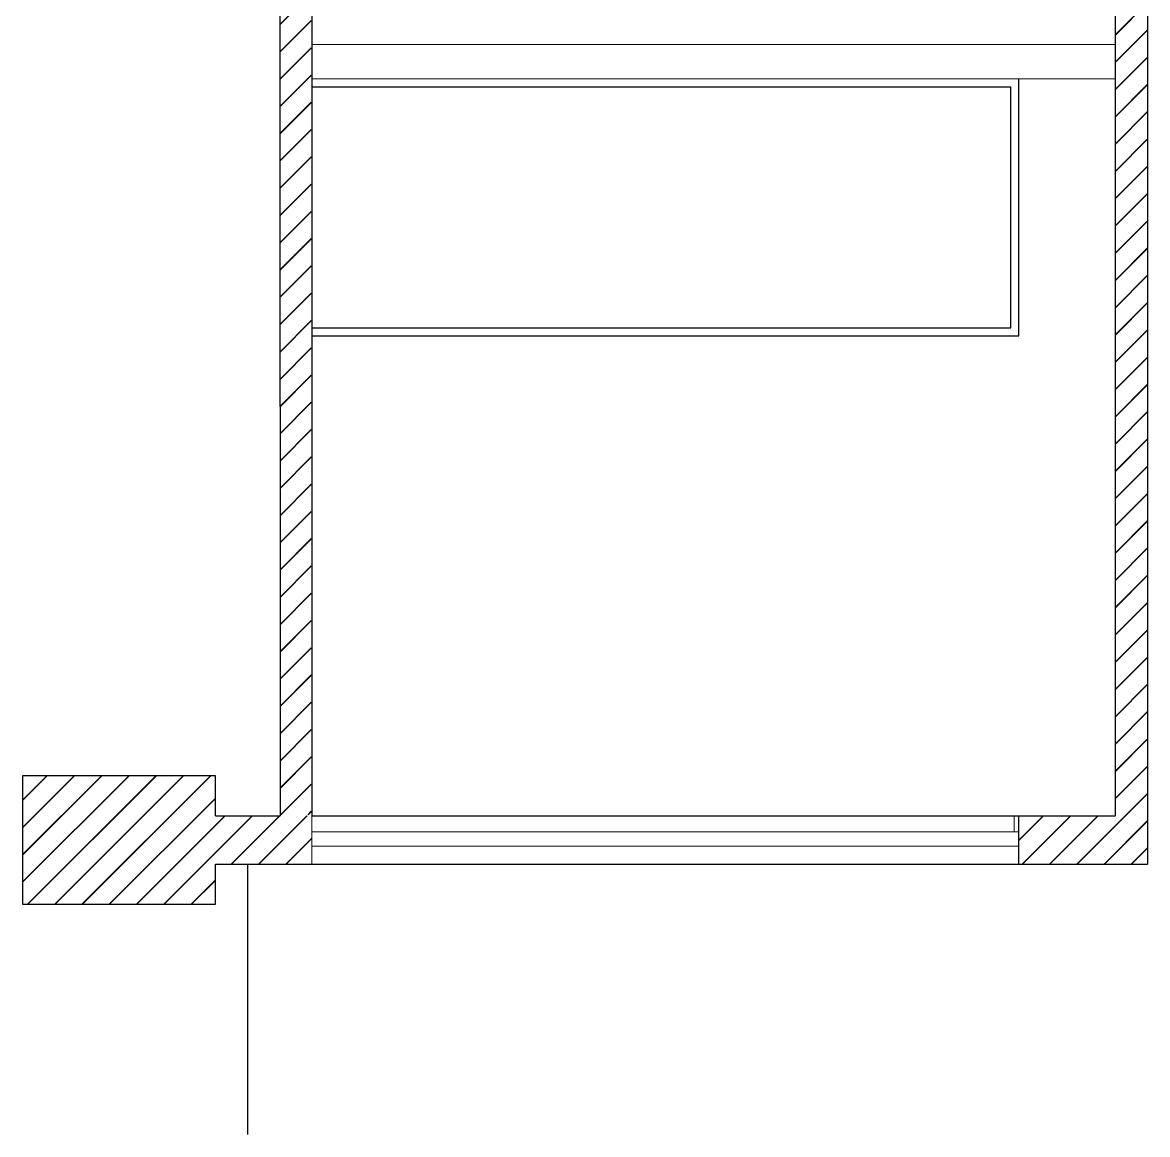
# Model space of a CAD drawing. Header units: millimetres. Extents: x -10.6 to 21.1, y -25.4 to 28.4.
# Drawn here: x 17 to 20.5, y -0.841 to 2.619 of the extents above; entities that cross this region are included whole.
import ezdxf

# ---------------------------------------------------------------- set-up
doc = ezdxf.new("R2010")
doc.units = ezdxf.units.MM
doc.layers.add('A-DOOR-FULL', color=2, linetype='Continuous')
doc.layers.add('A-LINE-GRPH', color=7, linetype='Continuous', lineweight=20)
doc.layers.add('A-SECT B-MCUT', color=176, linetype='Continuous', lineweight=20)
doc.layers.add('G-ANNO-NPLT', color=210, linetype='Continuous', plot=False)

msp = doc.modelspace()

# ---------------------------------------------------------------- hatches: boundary and pattern name
at = {"linetype": 'ByBlock', "lineweight": 9}
h = msp.add_hatch(dxfattribs=at)
h.set_pattern_fill('JIS_LC_20', color=253, scale=0.003)
h.paths.add_polyline_path([(17.6, 0.275), (17, 0.275), (17, -0.125), (17.6, -0.125)])
h.paths.add_polyline_path([(17.9, 0.15), (17.6, 0.15), (17.6, 0), (17.9, 0)])
h.paths.add_polyline_path([(20.5, 5.767), (20.5, 6), (20.1, 6), (20.1, 5.85), (20.4, 5.85), (20.4, 0.15), (20.1, 0.15), (20.1, 0), (20.5, 0)])
h.paths.add_polyline_path([(17.9, 6), (17.6, 6), (17.6, 5.85), (17.9, 5.85)])
h = msp.add_hatch(dxfattribs=at)
h.set_pattern_fill('JIS_LC_20', color=253, scale=0.003)
h.paths.add_polyline_path([(17.8985, 5.8483), (17.8, 5.8473), (17.8015, 0.1522), (17.8985, 0.1532), (17.8985, 3.2462), (17.8976, 3.248), (17.8985, 3.2481), (17.8985, 3.4745), (17.8947, 3.4783), (17.8985, 3.4781), (17.8985, 3.7041), (17.8951, 3.711), (17.8985, 3.711)])

# ---------------------------------------------------------------- linework, layer by layer
at = {"layer": 'A-DOOR-FULL'}
for p, q in [((17.9, 2.4188), (20.075, 2.4188)), ((20.075, 1.6688), (20.075, 2.4188)), ((20.1, 1.6438), (20.1, 2.4438)), ((17.9, 1.6688), (20.075, 1.6688)), ((17.9, 1.6438), (20.1, 1.6438))]:
    msp.add_line(p, q, dxfattribs=at)
at = {"layer": 'A-LINE-GRPH'}
for p, q in [((17.9, 2.55), (20.4, 2.55)), ((17.9, 2.4438), (20.4, 2.4438))]:
    msp.add_line(p, q, dxfattribs=at)
at = {"layer": 'A-SECT B-MCUT', "lineweight": -2}
for p, q in [((17.8, 5.85), (17.8015, 0.15)), ((17.9, 5.85), (17.9, 2.4438)), ((20.4, 2.4438), (20.4, 5.85)), ((17.9, 2.4438), (17.9, 0.15)), ((20.4, 0.15), (20.4, 2.4438)), ((17.6, 0.15), (17.8015, 0.15)), ((17.9, 0.15), (20.4, 0.15)), ((20.1, 0), (20.1, 0.15)), ((17.6, 0), (20.5, 0)), ((17.7, 0), (17.7, -0.8413))]:
    msp.add_line(p, q, dxfattribs=at)
at = {"layer": 'A-SECT B-MCUT'}
for p, q in [((20.1, 0.15), (17.9, 0.15)), ((17.9, 0.15), (17.9, 0)), ((20.085, 0.1005), (20.085, 0.15)), ((20.1, 0.1005), (17.9, 0.1005)), ((20.1, 0.0555), (17.9, 0.0555))]:
    msp.add_line(p, q, dxfattribs=at)
at = {"layer": 'A-SECT B-MCUT', "lineweight": -2}
msp.add_lwpolyline([(17.6, 0.15), (17.6, 0.275), (17, 0.275), (17, -0.125), (17.6, -0.125), (17.6, 0)], dxfattribs=at)
at = {"layer": 'G-ANNO-NPLT', "linetype": 'ByBlock'}
msp.add_line((20.5, 6), (20.5, 0), dxfattribs=at)

doc.saveas('drawing.dxf')
